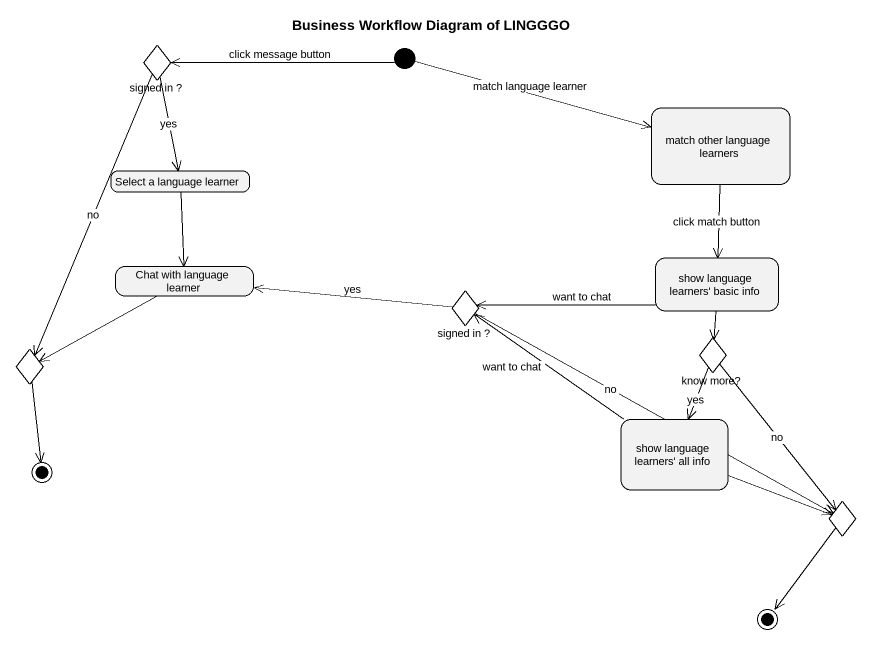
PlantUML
@startuml
title Business Workflow Diagram of LINGGGO
hide empty description
state "signed in ?" as signed_in <<choice>>
state "match other language learners" as match_other_language
state "Select a language learner" as Select_a_language_learner
state "Chat with language learner" as Chat_with_language_learner
state "show language learners' basic info" as show_language_learners
state "signed in ?" as signed_in_2 <<choice>>
state choice1 <<choice>>
state "know more?" as know_more <<choice>>
state "show language learners' all info" as show_language_learners_all
state final1 <<end>>
state choice2 <<choice>>
state final2 <<end>>
[*] -left-> signed_in : click message button
[*] -right-> match_other_language : match language learner
signed_in --> Select_a_language_learner : yes
signed_in --> choice1 : no
match_other_language --> show_language_learners : click match button
Select_a_language_learner --> Chat_with_language_learner
Chat_with_language_learner -left-> choice1
show_language_learners -left-> signed_in_2 : want to chat
show_language_learners --> know_more
signed_in_2 -left-> Chat_with_language_learner : yes
signed_in_2 -right-> choice2 : no
choice1 --> final1
know_more --> show_language_learners_all : yes
know_more --> choice2 : no
show_language_learners_all -up-> signed_in_2 : want to chat
show_language_learners_all -right-> choice2
choice2 --> final2
@enduml
